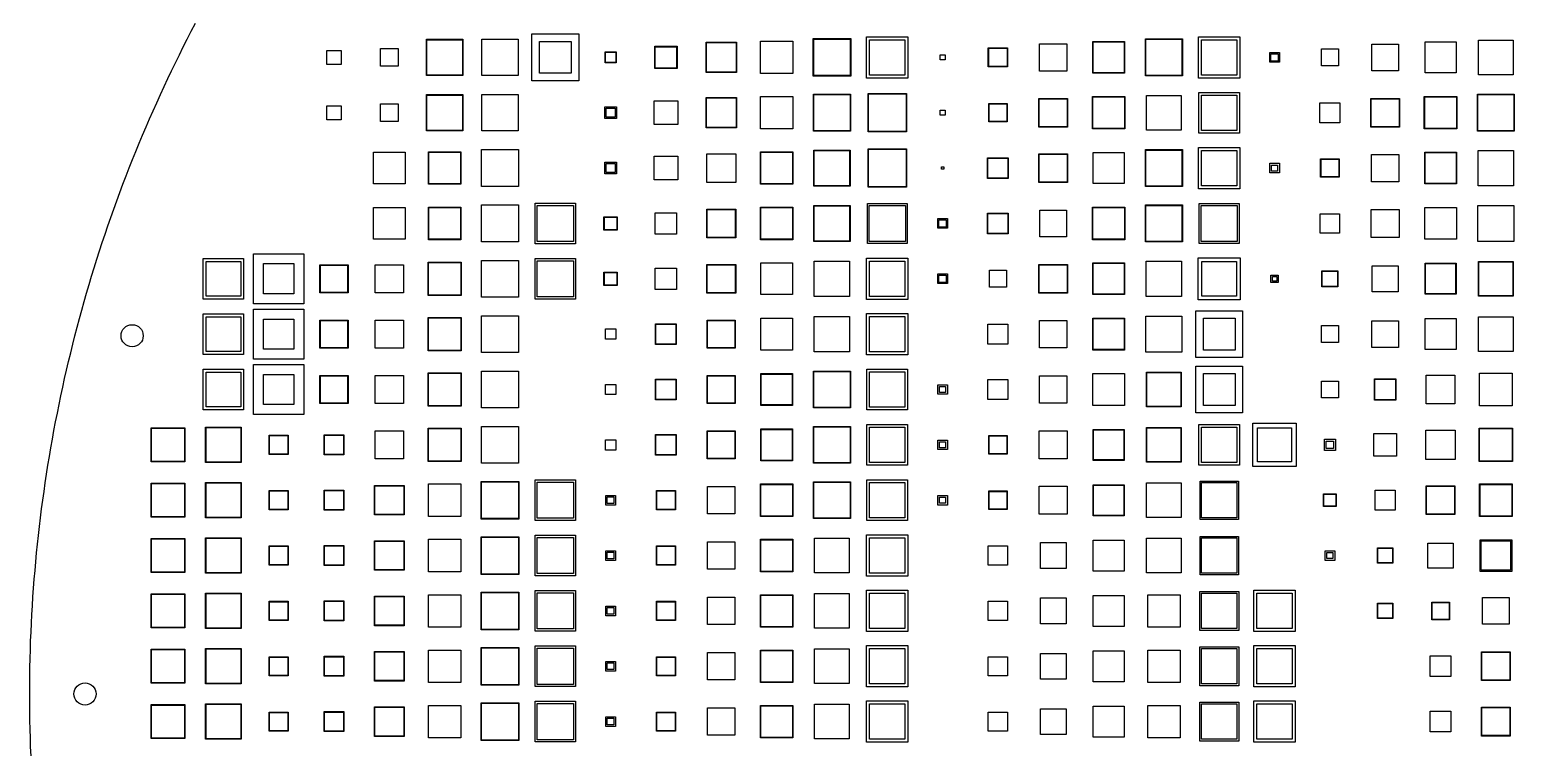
# Model space of a CAD drawing. Header units: millimetres. Extents: x -195 to 195, y -204 to 195.
# Drawn here: x -195 to 6.2, y -7.5 to 90 of the extents above; entities that cross this region are included whole.
import ezdxf

# ---------------------------------------------------------------- set-up
doc = ezdxf.new("R2010")
doc.units = ezdxf.units.MM
for name, color, linetype in [('M1', 1, 'Continuous'), ('M2', 30, 'Continuous'), ('NPTH', 9, 'Continuous'), ('OUTLINE', 7, 'Continuous')]:
    doc.layers.add(name, color=color, linetype=linetype)

msp = doc.modelspace()

# ---------------------------------------------------------------- linework, layer by layer
at = {"layer": 'M1'}
for points in [[(-136.3, 88.7), (-136.3, 83.8), (-141.2, 83.8), (-141.2, 88.7)], [(-128.8, 88.7), (-128.8, 83.8), (-133.7, 83.8), (-133.7, 88.7)], [(-83.8, 88.7), (-83.8, 83.8), (-88.7, 83.8), (-88.7, 88.7)], [(-75.95, 89.05), (-75.95, 83.45), (-81.55, 83.45), (-81.55, 89.05)], [(-38.75, 88.75), (-38.75, 83.75), (-43.75, 83.75), (-43.75, 88.75)], [(-31.35, 88.65), (-31.35, 83.85), (-36.15, 83.85), (-36.15, 88.65)], [(6.1, 88.6), (6.1, 83.9), (1.4, 83.9), (1.4, 88.6)], [(-152.8, 87.2), (-152.8, 85.3), (-154.7, 85.3), (-154.7, 87.2)], [(-147.45, 87.45), (-145.05, 87.45), (-145.05, 85.05), (-147.45, 85.05)], [(-121.6, 88.4), (-121.6, 84.1), (-125.9, 84.1), (-125.9, 88.4)], [(-115.55, 86.95), (-115.55, 85.55), (-116.95, 85.55), (-116.95, 86.95)], [(-110.2, 87.7), (-107.3, 87.7), (-107.3, 84.8), (-110.2, 84.8)], [(-99.25, 88.25), (-99.25, 84.25), (-103.25, 84.25), (-103.25, 88.25)], [(-91.55, 88.45), (-91.55, 84.05), (-95.95, 84.05), (-95.95, 88.45)], [(-70.9, 86.6), (-70.9, 85.9), (-71.6, 85.9), (-71.6, 86.6)], [(-65, 87.5), (-62.5, 87.5), (-62.5, 85), (-65, 85)], [(-54.4, 88.1), (-54.4, 84.4), (-58.1, 84.4), (-58.1, 88.1)], [(-46.65, 88.35), (-46.65, 84.15), (-50.85, 84.15), (-50.85, 88.35)], [(-25.75, 86.75), (-25.75, 85.75), (-26.75, 85.75), (-26.75, 86.75)], [(-17.6, 87.4), (-17.6, 85.1), (-19.9, 85.1), (-19.9, 87.4)], [(-9.45, 88.05), (-9.45, 84.45), (-13.05, 84.45), (-13.05, 88.05)], [(-5.85, 88.35), (-1.65, 88.35), (-1.65, 84.15), (-5.85, 84.15)], [(-136.3, 81.2), (-136.3, 76.3), (-141.2, 76.3), (-141.2, 81.2)], [(-128.8, 81.2), (-128.8, 76.3), (-133.7, 76.3), (-133.7, 81.2)], [(-99.25, 80.75), (-99.25, 76.75), (-103.25, 76.75), (-103.25, 80.75)], [(-91.55, 80.95), (-91.55, 76.55), (-95.95, 76.55), (-95.95, 80.95)], [(-88.75, 81.25), (-83.75, 81.25), (-83.75, 76.25), (-88.75, 76.25)], [(-76.2, 81.3), (-76.2, 76.2), (-81.3, 76.2), (-81.3, 81.3)], [(-58.2, 80.7), (-54.3, 80.7), (-54.3, 76.8), (-58.2, 76.8)], [(-46.6, 80.9), (-46.6, 76.6), (-50.9, 76.6), (-50.9, 80.9)], [(-38.9, 81.1), (-38.9, 76.4), (-43.6, 76.4), (-43.6, 81.1)], [(-31.35, 81.15), (-31.35, 76.35), (-36.15, 76.35), (-36.15, 81.15)], [(-9.3, 80.7), (-9.3, 76.8), (-13.2, 76.8), (-13.2, 80.7)], [(-5.9, 80.9), (-1.6, 80.9), (-1.6, 76.6), (-5.9, 76.6)], [(6.25, 81.25), (6.25, 76.25), (1.25, 76.25), (1.25, 81.25)], [(-154.7, 79.7), (-152.8, 79.7), (-152.8, 77.8), (-154.7, 77.8)], [(-145.05, 79.95), (-145.05, 77.55), (-147.45, 77.55), (-147.45, 79.95)], [(-115.45, 79.55), (-115.45, 77.95), (-117.05, 77.95), (-117.05, 79.55)], [(-110.35, 80.35), (-107.15, 80.35), (-107.15, 77.15), (-110.35, 77.15)], [(-70.9, 79.1), (-70.9, 78.4), (-71.6, 78.4), (-71.6, 79.1)], [(-62.55, 79.95), (-62.55, 77.55), (-64.95, 77.55), (-64.95, 79.95)], [(-20.1, 80.1), (-17.4, 80.1), (-17.4, 77.4), (-20.1, 77.4)], [(-144.1, 73.4), (-144.1, 69.1), (-148.4, 69.1), (-148.4, 73.4)], [(-136.6, 73.4), (-136.6, 69.1), (-140.9, 69.1), (-140.9, 73.4)], [(-128.75, 73.75), (-128.75, 68.75), (-133.75, 68.75), (-133.75, 73.75)], [(-107.15, 72.85), (-107.15, 69.65), (-110.35, 69.65), (-110.35, 72.85)], [(-99.3, 73.2), (-99.3, 69.3), (-103.2, 69.3), (-103.2, 73.2)], [(-95.9, 73.4), (-91.6, 73.4), (-91.6, 69.1), (-95.9, 69.1)], [(-83.8, 73.7), (-83.8, 68.8), (-88.7, 68.8), (-88.7, 73.7)], [(-81.3, 73.8), (-76.2, 73.8), (-76.2, 68.7), (-81.3, 68.7)], [(-62.35, 72.65), (-62.35, 69.85), (-65.15, 69.85), (-65.15, 72.65)], [(-54.3, 73.2), (-54.3, 69.3), (-58.2, 69.3), (-58.2, 73.2)], [(-46.65, 73.35), (-46.65, 69.15), (-50.85, 69.15), (-50.85, 73.35)], [(-38.75, 73.75), (-38.75, 68.75), (-43.75, 68.75), (-43.75, 73.75)], [(-36.55, 74.05), (-30.95, 74.05), (-30.95, 68.45), (-36.55, 68.45)], [(-17.55, 72.45), (-17.55, 70.05), (-19.95, 70.05), (-19.95, 72.45)], [(-9.4, 73.1), (-9.4, 69.4), (-13.1, 69.4), (-13.1, 73.1)], [(-1.65, 73.35), (-1.65, 69.15), (-5.85, 69.15), (-5.85, 73.35)], [(6.15, 73.65), (6.15, 68.85), (1.35, 68.85), (1.35, 73.65)], [(-115.45, 72.05), (-115.45, 70.45), (-117.05, 70.45), (-117.05, 72.05)], [(-71.1, 71.4), (-71.1, 71.1), (-71.4, 71.1), (-71.4, 71.4)], [(-26.9, 71.9), (-25.6, 71.9), (-25.6, 70.6), (-26.9, 70.6)], [(-144.1, 65.9), (-144.1, 61.6), (-148.4, 61.6), (-148.4, 65.9)], [(-136.6, 65.9), (-136.6, 61.6), (-140.9, 61.6), (-140.9, 65.9)], [(-128.75, 66.25), (-128.75, 61.25), (-133.75, 61.25), (-133.75, 66.25)], [(-126.2, 66.2), (-121.3, 66.2), (-121.3, 61.3), (-126.2, 61.3)], [(-115.35, 64.65), (-115.35, 62.85), (-117.15, 62.85), (-117.15, 64.65)], [(-110.2, 65.2), (-107.3, 65.2), (-107.3, 62.3), (-110.2, 62.3)], [(-99.3, 65.7), (-99.3, 61.8), (-103.2, 61.8), (-103.2, 65.7)], [(-91.6, 65.9), (-91.6, 61.6), (-95.9, 61.6), (-95.9, 65.9)], [(-88.7, 66.2), (-83.8, 66.2), (-83.8, 61.3), (-88.7, 61.3)], [(-76.3, 66.2), (-76.3, 61.3), (-81.2, 61.3), (-81.2, 66.2)], [(-62.35, 65.15), (-62.35, 62.35), (-65.15, 62.35), (-65.15, 65.15)], [(-54.45, 65.55), (-54.45, 61.95), (-58.05, 61.95), (-58.05, 65.55)], [(-46.6, 65.9), (-46.6, 61.6), (-50.9, 61.6), (-50.9, 65.9)], [(-43.75, 66.25), (-38.75, 66.25), (-38.75, 61.25), (-43.75, 61.25)], [(-31.3, 66.2), (-31.3, 61.3), (-36.2, 61.3), (-36.2, 66.2)], [(-17.45, 65.05), (-17.45, 62.45), (-20.05, 62.45), (-20.05, 65.05)], [(-9.35, 65.65), (-9.35, 61.85), (-13.15, 61.85), (-13.15, 65.65)], [(-1.6, 65.9), (-1.6, 61.6), (-5.9, 61.6), (-5.9, 65.9)], [(6.2, 66.2), (6.2, 61.3), (1.3, 61.3), (1.3, 66.2)], [(-71.75, 64.25), (-70.75, 64.25), (-70.75, 63.25), (-71.75, 63.25)], [(-171.1, 58.6), (-166.4, 58.6), (-166.4, 53.9), (-171.1, 53.9)], [(-140.95, 58.45), (-136.55, 58.45), (-136.55, 54.05), (-140.95, 54.05)], [(-128.75, 58.75), (-128.75, 53.75), (-133.75, 53.75), (-133.75, 58.75)], [(-121.3, 58.7), (-121.3, 53.8), (-126.2, 53.8), (-126.2, 58.7)], [(-91.6, 58.4), (-91.6, 54.1), (-95.9, 54.1), (-95.9, 58.4)], [(-83.85, 58.65), (-83.85, 53.85), (-88.65, 53.85), (-88.65, 58.65)], [(-81.15, 58.65), (-76.35, 58.65), (-76.35, 53.85), (-81.15, 53.85)], [(-38.85, 58.65), (-38.85, 53.85), (-43.65, 53.85), (-43.65, 58.65)], [(-30.9, 59.1), (-30.9, 53.4), (-36.6, 53.4), (-36.6, 59.1)], [(6.1, 58.6), (6.1, 53.9), (1.4, 53.9), (1.4, 58.6)], [(-159.2, 58.3), (-159.2, 54.2), (-163.3, 54.2), (-163.3, 58.3)], [(-151.9, 58.1), (-151.9, 54.4), (-155.6, 54.4), (-155.6, 58.1)], [(-144.35, 58.15), (-144.35, 54.35), (-148.15, 54.35), (-148.15, 58.15)], [(-115.35, 57.15), (-115.35, 55.35), (-117.15, 55.35), (-117.15, 57.15)], [(-110.2, 57.7), (-107.3, 57.7), (-107.3, 54.8), (-110.2, 54.8)], [(-99.3, 58.2), (-99.3, 54.3), (-103.2, 54.3), (-103.2, 58.2)], [(-70.75, 56.75), (-70.75, 55.75), (-71.75, 55.75), (-71.75, 56.75)], [(-62.6, 57.4), (-62.6, 55.1), (-64.9, 55.1), (-64.9, 57.4)], [(-54.3, 58.2), (-54.3, 54.3), (-58.2, 54.3), (-58.2, 58.2)], [(-50.85, 58.35), (-46.65, 58.35), (-46.65, 54.15), (-50.85, 54.15)], [(-25.95, 56.55), (-25.95, 55.95), (-26.55, 55.95), (-26.55, 56.55)], [(-17.65, 57.35), (-17.65, 55.15), (-19.85, 55.15), (-19.85, 57.35)], [(-13, 58), (-9.5, 58), (-9.5, 54.5), (-13, 54.5)], [(-1.7, 58.3), (-1.7, 54.2), (-5.8, 54.2), (-5.8, 58.3)], [(-166.4, 51.1), (-166.4, 46.4), (-171.1, 46.4), (-171.1, 51.1)], [(-159.2, 50.8), (-159.2, 46.7), (-163.3, 46.7), (-163.3, 50.8)], [(-151.9, 50.6), (-151.9, 46.9), (-155.6, 46.9), (-155.6, 50.6)], [(-144.35, 50.65), (-144.35, 46.85), (-148.15, 46.85), (-148.15, 50.65)], [(-140.95, 50.95), (-136.55, 50.95), (-136.55, 46.55), (-140.95, 46.55)], [(-128.75, 51.25), (-128.75, 46.25), (-133.75, 46.25), (-133.75, 51.25)], [(-99.4, 50.6), (-99.4, 46.9), (-103.1, 46.9), (-103.1, 50.6)], [(-91.6, 50.9), (-91.6, 46.6), (-95.9, 46.6), (-95.9, 50.9)], [(-83.85, 51.15), (-83.85, 46.35), (-88.65, 46.35), (-88.65, 51.15)], [(-81.15, 51.15), (-76.35, 51.15), (-76.35, 46.35), (-81.15, 46.35)], [(-54.4, 50.6), (-54.4, 46.9), (-58.1, 46.9), (-58.1, 50.6)], [(-46.65, 50.85), (-46.65, 46.65), (-50.85, 46.65), (-50.85, 50.85)], [(-38.8, 51.2), (-38.8, 46.3), (-43.7, 46.3), (-43.7, 51.2)], [(-31.6, 50.9), (-31.6, 46.6), (-35.9, 46.6), (-35.9, 50.9)], [(-9.45, 50.55), (-9.45, 46.95), (-13.05, 46.95), (-13.05, 50.55)], [(-1.65, 50.85), (-1.65, 46.65), (-5.85, 46.65), (-5.85, 50.85)], [(1.4, 51.1), (6.1, 51.1), (6.1, 46.4), (1.4, 46.4)], [(-115.55, 49.45), (-115.55, 48.05), (-116.95, 48.05), (-116.95, 49.45)], [(-107.35, 50.15), (-107.35, 47.35), (-110.15, 47.35), (-110.15, 50.15)], [(-62.4, 50.1), (-62.4, 47.4), (-65.1, 47.4), (-65.1, 50.1)], [(-17.6, 49.9), (-17.6, 47.6), (-19.9, 47.6), (-19.9, 49.9)], [(-166.4, 43.6), (-166.4, 38.9), (-171.1, 38.9), (-171.1, 43.6)], [(-159.2, 43.3), (-159.2, 39.2), (-163.3, 39.2), (-163.3, 43.3)], [(-155.6, 43.1), (-151.9, 43.1), (-151.9, 39.4), (-155.6, 39.4)], [(-144.35, 43.15), (-144.35, 39.35), (-148.15, 39.35), (-148.15, 43.15)], [(-136.55, 43.45), (-136.55, 39.05), (-140.95, 39.05), (-140.95, 43.45)], [(-133.75, 43.75), (-128.75, 43.75), (-128.75, 38.75), (-133.75, 38.75)], [(-107.35, 42.65), (-107.35, 39.85), (-110.15, 39.85), (-110.15, 42.65)], [(-99.4, 43.1), (-99.4, 39.4), (-103.1, 39.4), (-103.1, 43.1)], [(-95.85, 43.35), (-91.65, 43.35), (-91.65, 39.15), (-95.85, 39.15)], [(-83.75, 43.75), (-83.75, 38.75), (-88.75, 38.75), (-88.75, 43.75)], [(-76.35, 43.65), (-76.35, 38.85), (-81.15, 38.85), (-81.15, 43.65)], [(-62.4, 42.6), (-62.4, 39.9), (-65.1, 39.9), (-65.1, 42.6)], [(-54.4, 43.1), (-54.4, 39.4), (-58.1, 39.4), (-58.1, 43.1)], [(-46.6, 43.4), (-46.6, 39.1), (-50.9, 39.1), (-50.9, 43.4)], [(-38.9, 43.6), (-38.9, 38.9), (-43.6, 38.9), (-43.6, 43.6)], [(-31.6, 43.4), (-31.6, 39.1), (-35.9, 39.1), (-35.9, 43.4)], [(-17.6, 42.4), (-17.6, 40.1), (-19.9, 40.1), (-19.9, 42.4)], [(-12.65, 42.65), (-9.85, 42.65), (-9.85, 39.85), (-12.65, 39.85)], [(-1.8, 43.2), (-1.8, 39.3), (-5.7, 39.3), (-5.7, 43.2)], [(1.55, 43.45), (5.95, 43.45), (5.95, 39.05), (1.55, 39.05)], [(-115.55, 41.95), (-115.55, 40.55), (-116.95, 40.55), (-116.95, 41.95)], [(-70.6, 41.9), (-70.6, 40.6), (-71.9, 40.6), (-71.9, 41.9)], [(-133.75, 36.25), (-128.75, 36.25), (-128.75, 31.25), (-133.75, 31.25)], [(-83.75, 36.25), (-83.75, 31.25), (-88.75, 31.25), (-88.75, 36.25)], [(-178.5, 36), (-174, 36), (-174, 31.5), (-178.5, 31.5)], [(-166.4, 36.1), (-166.4, 31.4), (-171.1, 31.4), (-171.1, 36.1)], [(-162.5, 35), (-160, 35), (-160, 32.5), (-162.5, 32.5)], [(-152.4, 35.1), (-152.4, 32.4), (-155.1, 32.4), (-155.1, 35.1)], [(-144.35, 35.65), (-144.35, 31.85), (-148.15, 31.85), (-148.15, 35.65)], [(-136.55, 35.95), (-136.55, 31.55), (-140.95, 31.55), (-140.95, 35.95)], [(-115.55, 34.45), (-115.55, 33.05), (-116.95, 33.05), (-116.95, 34.45)], [(-107.35, 35.15), (-107.35, 32.35), (-110.15, 32.35), (-110.15, 35.15)], [(-99.4, 35.6), (-99.4, 31.9), (-103.1, 31.9), (-103.1, 35.6)], [(-91.65, 35.85), (-91.65, 31.65), (-95.85, 31.65), (-95.85, 35.85)], [(-81.15, 36.15), (-76.35, 36.15), (-76.35, 31.35), (-81.15, 31.35)], [(-71.9, 34.4), (-70.6, 34.4), (-70.6, 33.1), (-71.9, 33.1)], [(-62.55, 34.95), (-62.55, 32.55), (-64.95, 32.55), (-64.95, 34.95)], [(-54.35, 35.65), (-54.35, 31.85), (-58.15, 31.85), (-58.15, 35.65)], [(-50.8, 35.8), (-46.7, 35.8), (-46.7, 31.7), (-50.8, 31.7)], [(-38.9, 36.1), (-38.9, 31.4), (-43.6, 31.4), (-43.6, 36.1)], [(-36.15, 36.15), (-31.35, 36.15), (-31.35, 31.35), (-36.15, 31.35)], [(-23.95, 36.05), (-23.95, 31.45), (-28.55, 31.45), (-28.55, 36.05)], [(-18, 34.5), (-18, 33), (-19.5, 33), (-19.5, 34.5)], [(-9.7, 35.3), (-9.7, 32.2), (-12.8, 32.2), (-12.8, 35.3)], [(-1.75, 35.75), (-1.75, 31.75), (-5.75, 31.75), (-5.75, 35.75)], [(6, 36), (6, 31.5), (1.5, 31.5), (1.5, 36)], [(-174, 28.5), (-174, 24), (-178.5, 24), (-178.5, 28.5)], [(-166.4, 28.6), (-166.4, 23.9), (-171.1, 23.9), (-171.1, 28.6)], [(-144.3, 28.2), (-144.3, 24.3), (-148.2, 24.3), (-148.2, 28.2)], [(-136.55, 28.45), (-136.55, 24.05), (-140.95, 24.05), (-140.95, 28.45)], [(-128.75, 28.75), (-128.75, 23.75), (-133.75, 23.75), (-133.75, 28.75)], [(-121.3, 28.7), (-121.3, 23.8), (-126.2, 23.8), (-126.2, 28.7)], [(-91.6, 28.4), (-91.6, 24.1), (-95.9, 24.1), (-95.9, 28.4)], [(-83.75, 28.75), (-83.75, 23.75), (-88.75, 23.75), (-88.75, 28.75)], [(-76.35, 28.65), (-76.35, 23.85), (-81.15, 23.85), (-81.15, 28.65)], [(-50.8, 28.3), (-46.7, 28.3), (-46.7, 24.2), (-50.8, 24.2)], [(-38.9, 28.6), (-38.9, 23.9), (-43.6, 23.9), (-43.6, 28.6)], [(-31.35, 28.65), (-31.35, 23.85), (-36.15, 23.85), (-36.15, 28.65)], [(-1.8, 28.2), (-1.8, 24.3), (-5.7, 24.3), (-5.7, 28.2)], [(5.9, 28.4), (5.9, 24.1), (1.6, 24.1), (1.6, 28.4)], [(-160, 27.5), (-160, 25), (-162.5, 25), (-162.5, 27.5)], [(-155.1, 27.6), (-152.4, 27.6), (-152.4, 24.9), (-155.1, 24.9)], [(-116.9, 26.9), (-115.6, 26.9), (-115.6, 25.6), (-116.9, 25.6)], [(-107.5, 27.5), (-107.5, 25), (-110, 25), (-110, 27.5)], [(-99.4, 28.1), (-99.4, 24.4), (-103.1, 24.4), (-103.1, 28.1)], [(-70.6, 26.9), (-70.6, 25.6), (-71.9, 25.6), (-71.9, 26.9)], [(-64.95, 27.45), (-62.55, 27.45), (-62.55, 25.05), (-64.95, 25.05)], [(-54.35, 28.15), (-54.35, 24.35), (-58.15, 24.35), (-58.15, 28.15)], [(-17.9, 27.1), (-17.9, 25.4), (-19.6, 25.4), (-19.6, 27.1)], [(-12.6, 27.6), (-9.9, 27.6), (-9.9, 24.9), (-12.6, 24.9)], [(-174, 21), (-174, 16.5), (-178.5, 16.5), (-178.5, 21)], [(-171.1, 21.1), (-166.4, 21.1), (-166.4, 16.4), (-171.1, 16.4)], [(-144.3, 20.7), (-144.3, 16.8), (-148.2, 16.8), (-148.2, 20.7)], [(-136.55, 20.95), (-136.55, 16.55), (-140.95, 16.55), (-140.95, 20.95)], [(-133.75, 21.25), (-128.75, 21.25), (-128.75, 16.25), (-133.75, 16.25)], [(-121.3, 21.2), (-121.3, 16.3), (-126.2, 16.3), (-126.2, 21.2)], [(-99.4, 20.6), (-99.4, 16.9), (-103.1, 16.9), (-103.1, 20.6)], [(-95.9, 20.9), (-91.6, 20.9), (-91.6, 16.6), (-95.9, 16.6)], [(-83.9, 21.1), (-83.9, 16.4), (-88.6, 16.4), (-88.6, 21.1)], [(-75.95, 21.55), (-75.95, 15.95), (-81.55, 15.95), (-81.55, 21.55)], [(-54.5, 20.5), (-54.5, 17), (-58, 17), (-58, 20.5)], [(-46.65, 20.85), (-46.65, 16.65), (-50.85, 16.65), (-50.85, 20.85)], [(-38.9, 21.1), (-38.9, 16.4), (-43.6, 16.4), (-43.6, 21.1)], [(-31.35, 21.15), (-31.35, 16.35), (-36.15, 16.35), (-36.15, 21.15)], [(-2.05, 20.45), (-2.05, 17.05), (-5.45, 17.05), (-5.45, 20.45)], [(5.9, 20.9), (5.9, 16.6), (1.6, 16.6), (1.6, 20.9)], [(-162.5, 20), (-160, 20), (-160, 17.5), (-162.5, 17.5)], [(-152.4, 20.1), (-152.4, 17.4), (-155.1, 17.4), (-155.1, 20.1)], [(-115.6, 19.4), (-115.6, 18.1), (-116.9, 18.1), (-116.9, 19.4)], [(-107.5, 20), (-107.5, 17.5), (-110, 17.5), (-110, 20)], [(-65.05, 20.05), (-62.45, 20.05), (-62.45, 17.45), (-65.05, 17.45)], [(-18.1, 19.4), (-18.1, 18.1), (-19.4, 18.1), (-19.4, 19.4)], [(-10.25, 19.75), (-10.25, 17.75), (-12.25, 17.75), (-12.25, 19.75)], [(-174, 13.5), (-174, 9), (-178.5, 9), (-178.5, 13.5)], [(-166.4, 13.6), (-166.4, 8.9), (-171.1, 8.9), (-171.1, 13.6)], [(-160, 12.5), (-160, 10), (-162.5, 10), (-162.5, 12.5)], [(-152.4, 12.6), (-152.4, 9.9), (-155.1, 9.9), (-155.1, 12.6)], [(-148.2, 13.2), (-144.3, 13.2), (-144.3, 9.3), (-148.2, 9.3)], [(-136.55, 13.45), (-136.55, 9.05), (-140.95, 9.05), (-140.95, 13.45)], [(-128.75, 13.75), (-128.75, 8.75), (-133.75, 8.75), (-133.75, 13.75)], [(-121.3, 13.7), (-121.3, 8.8), (-126.2, 8.8), (-126.2, 13.7)], [(-107.5, 12.5), (-107.5, 10), (-110, 10), (-110, 12.5)], [(-103.1, 13.1), (-99.4, 13.1), (-99.4, 9.4), (-103.1, 9.4)], [(-91.6, 13.4), (-91.6, 9.1), (-95.9, 9.1), (-95.9, 13.4)], [(-83.9, 13.6), (-83.9, 8.9), (-88.6, 8.9), (-88.6, 13.6)], [(-75.95, 14.05), (-75.95, 8.45), (-81.55, 8.45), (-81.55, 14.05)], [(-62.45, 12.55), (-62.45, 9.95), (-65.05, 9.95), (-65.05, 12.55)], [(-54.5, 13), (-54.5, 9.5), (-58, 9.5), (-58, 13)], [(-50.85, 13.35), (-46.65, 13.35), (-46.65, 9.15), (-50.85, 9.15)], [(-39.05, 13.45), (-39.05, 9.05), (-43.45, 9.05), (-43.45, 13.45)], [(-31.35, 13.65), (-31.35, 8.85), (-36.15, 8.85), (-36.15, 13.65)], [(-23.45, 14.05), (-23.45, 8.45), (-29.05, 8.45), (-29.05, 14.05)], [(-12.25, 12.25), (-10.25, 12.25), (-10.25, 10.25), (-12.25, 10.25)], [(-2.6, 12.4), (-2.6, 10.1), (-4.9, 10.1), (-4.9, 12.4)], [(1.95, 13.05), (5.55, 13.05), (5.55, 9.45), (1.95, 9.45)], [(-116.9, 11.9), (-115.6, 11.9), (-115.6, 10.6), (-116.9, 10.6)], [(-166.4, 6.1), (-166.4, 1.4), (-171.1, 1.4), (-171.1, 6.1)], [(-128.75, 6.25), (-128.75, 1.25), (-133.75, 1.25), (-133.75, 6.25)], [(-121.3, 6.2), (-121.3, 1.3), (-126.2, 1.3), (-126.2, 6.2)], [(-83.9, 6.1), (-83.9, 1.4), (-88.6, 1.4), (-88.6, 6.1)], [(-81.55, 6.55), (-75.95, 6.55), (-75.95, 0.95), (-81.55, 0.95)], [(-31.35, 6.15), (-31.35, 1.35), (-36.15, 1.35), (-36.15, 6.15)], [(-23.45, 6.55), (-23.45, 0.95), (-29.05, 0.95), (-29.05, 6.55)], [(-174, 6), (-174, 1.5), (-178.5, 1.5), (-178.5, 6)], [(-162.5, 5), (-160, 5), (-160, 2.5), (-162.5, 2.5)], [(-152.4, 5.1), (-152.4, 2.4), (-155.1, 2.4), (-155.1, 5.1)], [(-144.3, 5.7), (-144.3, 1.8), (-148.2, 1.8), (-148.2, 5.7)], [(-140.95, 5.95), (-136.55, 5.95), (-136.55, 1.55), (-140.95, 1.55)], [(-115.6, 4.4), (-115.6, 3.1), (-116.9, 3.1), (-116.9, 4.4)], [(-110, 5), (-107.5, 5), (-107.5, 2.5), (-110, 2.5)], [(-99.4, 5.6), (-99.4, 1.9), (-103.1, 1.9), (-103.1, 5.6)], [(-95.9, 5.9), (-91.6, 5.9), (-91.6, 1.6), (-95.9, 1.6)], [(-62.45, 5.05), (-62.45, 2.45), (-65.05, 2.45), (-65.05, 5.05)], [(-54.5, 5.5), (-54.5, 2), (-58, 2), (-58, 5.5)], [(-46.65, 5.85), (-46.65, 1.65), (-50.85, 1.65), (-50.85, 5.85)], [(-39.05, 5.95), (-39.05, 1.55), (-43.45, 1.55), (-43.45, 5.95)], [(-2.35, 5.15), (-2.35, 2.35), (-5.15, 2.35), (-5.15, 5.15)], [(1.85, 5.65), (5.65, 5.65), (5.65, 1.85), (1.85, 1.85)], [(-178.5, -1.5), (-174, -1.5), (-174, -6), (-178.5, -6)], [(-166.4, -1.4), (-166.4, -6.1), (-171.1, -6.1), (-171.1, -1.4)], [(-144.3, -1.8), (-144.3, -5.7), (-148.2, -5.7), (-148.2, -1.8)], [(-136.55, -1.55), (-136.55, -5.95), (-140.95, -5.95), (-140.95, -1.55)], [(-128.75, -1.25), (-128.75, -6.25), (-133.75, -6.25), (-133.75, -1.25)], [(-121.3, -1.3), (-121.3, -6.2), (-126.2, -6.2), (-126.2, -1.3)], [(-99.4, -1.9), (-99.4, -5.6), (-103.1, -5.6), (-103.1, -1.9)], [(-91.6, -1.6), (-91.6, -5.9), (-95.9, -5.9), (-95.9, -1.6)], [(-83.9, -1.4), (-83.9, -6.1), (-88.6, -6.1), (-88.6, -1.4)], [(-81.55, -0.95), (-75.95, -0.95), (-75.95, -6.55), (-81.55, -6.55)], [(-54.5, -2), (-54.5, -5.5), (-58, -5.5), (-58, -2)], [(-50.85, -1.65), (-46.65, -1.65), (-46.65, -5.85), (-50.85, -5.85)], [(-39.05, -1.55), (-39.05, -5.95), (-43.45, -5.95), (-43.45, -1.55)], [(-31.35, -1.35), (-31.35, -6.15), (-36.15, -6.15), (-36.15, -1.35)], [(-23.45, -0.95), (-23.45, -6.55), (-29.05, -6.55), (-29.05, -0.95)], [(5.65, -1.85), (5.65, -5.65), (1.85, -5.65), (1.85, -1.85)], [(-160, -2.5), (-160, -5), (-162.5, -5), (-162.5, -2.5)], [(-152.4, -2.4), (-152.4, -5.1), (-155.1, -5.1), (-155.1, -2.4)], [(-115.6, -3.1), (-115.6, -4.4), (-116.9, -4.4), (-116.9, -3.1)], [(-107.5, -2.5), (-107.5, -5), (-110, -5), (-110, -2.5)], [(-62.45, -2.45), (-62.45, -5.05), (-65.05, -5.05), (-65.05, -2.45)], [(-2.35, -2.35), (-2.35, -5.15), (-5.15, -5.15), (-5.15, -2.35)]]:
    msp.add_lwpolyline(points, close=True, dxfattribs=at)
at = {"layer": 'M2'}
for points in [[(-136.35, 88.65), (-136.35, 83.85), (-141.15, 83.85), (-141.15, 88.65)], [(-128.8, 88.7), (-128.8, 83.8), (-133.7, 83.8), (-133.7, 88.7)], [(-120.55, 89.45), (-120.55, 83.05), (-126.95, 83.05), (-126.95, 89.45)], [(-83.7, 88.8), (-83.7, 83.7), (-88.8, 83.7), (-88.8, 88.8)], [(-76.35, 88.65), (-76.35, 83.85), (-81.15, 83.85), (-81.15, 88.65)], [(-38.8, 88.7), (-38.8, 83.8), (-43.7, 83.8), (-43.7, 88.7)], [(-30.95, 89.05), (-30.95, 83.45), (-36.55, 83.45), (-36.55, 89.05)], [(6.1, 88.6), (6.1, 83.9), (1.4, 83.9), (1.4, 88.6)], [(-152.8, 87.2), (-152.8, 85.3), (-154.7, 85.3), (-154.7, 87.2)], [(-147.45, 87.45), (-145.05, 87.45), (-145.05, 85.05), (-147.45, 85.05)], [(-115.5, 87), (-115.5, 85.5), (-117, 85.5), (-117, 87)], [(-110.25, 87.75), (-107.25, 87.75), (-107.25, 84.75), (-110.25, 84.75)], [(-99.2, 88.3), (-99.2, 84.2), (-103.3, 84.2), (-103.3, 88.3)], [(-91.55, 88.45), (-91.55, 84.05), (-95.95, 84.05), (-95.95, 88.45)], [(-70.9, 86.6), (-70.9, 85.9), (-71.6, 85.9), (-71.6, 86.6)], [(-65.05, 87.55), (-62.45, 87.55), (-62.45, 84.95), (-65.05, 84.95)], [(-54.4, 88.1), (-54.4, 84.4), (-58.1, 84.4), (-58.1, 88.1)], [(-46.6, 88.4), (-46.6, 84.1), (-50.9, 84.1), (-50.9, 88.4)], [(-25.6, 86.9), (-25.6, 85.6), (-26.9, 85.6), (-26.9, 86.9)], [(-17.6, 87.4), (-17.6, 85.1), (-19.9, 85.1), (-19.9, 87.4)], [(-9.45, 88.05), (-9.45, 84.45), (-13.05, 84.45), (-13.05, 88.05)], [(-5.85, 88.35), (-1.65, 88.35), (-1.65, 84.15), (-5.85, 84.15)], [(-136.35, 81.15), (-136.35, 76.35), (-141.15, 76.35), (-141.15, 81.15)], [(-128.8, 81.2), (-128.8, 76.3), (-133.7, 76.3), (-133.7, 81.2)], [(-99.2, 80.8), (-99.2, 76.7), (-103.3, 76.7), (-103.3, 80.8)], [(-91.55, 80.95), (-91.55, 76.55), (-95.95, 76.55), (-95.95, 80.95)], [(-88.7, 81.2), (-83.8, 81.2), (-83.8, 76.3), (-88.7, 76.3)], [(-76.15, 81.35), (-76.15, 76.15), (-81.35, 76.15), (-81.35, 81.35)], [(-58.15, 80.65), (-54.35, 80.65), (-54.35, 76.85), (-58.15, 76.85)], [(-46.55, 80.95), (-46.55, 76.55), (-50.95, 76.55), (-50.95, 80.95)], [(-38.9, 81.1), (-38.9, 76.4), (-43.6, 76.4), (-43.6, 81.1)], [(-31, 81.5), (-31, 76), (-36.5, 76), (-36.5, 81.5)], [(-9.35, 80.65), (-9.35, 76.85), (-13.15, 76.85), (-13.15, 80.65)], [(-5.95, 80.95), (-1.55, 80.95), (-1.55, 76.55), (-5.95, 76.55)], [(6.2, 81.2), (6.2, 76.3), (1.3, 76.3), (1.3, 81.2)], [(-154.7, 79.7), (-152.8, 79.7), (-152.8, 77.8), (-154.7, 77.8)], [(-145.05, 79.95), (-145.05, 77.55), (-147.45, 77.55), (-147.45, 79.95)], [(-115.65, 79.35), (-115.65, 78.15), (-116.85, 78.15), (-116.85, 79.35)], [(-110.35, 80.35), (-107.15, 80.35), (-107.15, 77.15), (-110.35, 77.15)], [(-70.9, 79.1), (-70.9, 78.4), (-71.6, 78.4), (-71.6, 79.1)], [(-62.5, 80), (-62.5, 77.5), (-65, 77.5), (-65, 80)], [(-20.1, 80.1), (-17.4, 80.1), (-17.4, 77.4), (-20.1, 77.4)], [(-144.1, 73.4), (-144.1, 69.1), (-148.4, 69.1), (-148.4, 73.4)], [(-136.55, 73.45), (-136.55, 69.05), (-140.95, 69.05), (-140.95, 73.45)], [(-128.75, 73.75), (-128.75, 68.75), (-133.75, 68.75), (-133.75, 73.75)], [(-107.15, 72.85), (-107.15, 69.65), (-110.35, 69.65), (-110.35, 72.85)], [(-99.3, 73.2), (-99.3, 69.3), (-103.2, 69.3), (-103.2, 73.2)], [(-95.95, 73.45), (-91.55, 73.45), (-91.55, 69.05), (-95.95, 69.05)], [(-83.85, 73.65), (-83.85, 68.85), (-88.65, 68.85), (-88.65, 73.65)], [(-81.35, 73.85), (-76.15, 73.85), (-76.15, 68.65), (-81.35, 68.65)], [(-62.4, 72.6), (-62.4, 69.9), (-65.1, 69.9), (-65.1, 72.6)], [(-54.35, 73.15), (-54.35, 69.35), (-58.15, 69.35), (-58.15, 73.15)], [(-46.65, 73.35), (-46.65, 69.15), (-50.85, 69.15), (-50.85, 73.35)], [(-38.8, 73.7), (-38.8, 68.8), (-43.7, 68.8), (-43.7, 73.7)], [(-36.15, 73.65), (-31.35, 73.65), (-31.35, 68.85), (-36.15, 68.85)], [(-17.5, 72.5), (-17.5, 70), (-20, 70), (-20, 72.5)], [(-9.4, 73.1), (-9.4, 69.4), (-13.1, 69.4), (-13.1, 73.1)], [(-1.6, 73.4), (-1.6, 69.1), (-5.9, 69.1), (-5.9, 73.4)], [(6.15, 73.65), (6.15, 68.85), (1.35, 68.85), (1.35, 73.65)], [(-115.65, 71.85), (-115.65, 70.65), (-116.85, 70.65), (-116.85, 71.85)], [(-71.1, 71.4), (-71.1, 71.1), (-71.4, 71.1), (-71.4, 71.4)], [(-26.65, 71.65), (-25.85, 71.65), (-25.85, 70.85), (-26.65, 70.85)], [(-126.5, 66.5), (-121, 66.5), (-121, 61), (-126.5, 61)], [(-76.05, 66.45), (-76.05, 61.05), (-81.45, 61.05), (-81.45, 66.45)], [(-31.05, 66.45), (-31.05, 61.05), (-36.45, 61.05), (-36.45, 66.45)], [(-144.1, 65.9), (-144.1, 61.6), (-148.4, 61.6), (-148.4, 65.9)], [(-136.55, 65.95), (-136.55, 61.55), (-140.95, 61.55), (-140.95, 65.95)], [(-128.75, 66.25), (-128.75, 61.25), (-133.75, 61.25), (-133.75, 66.25)], [(-115.4, 64.6), (-115.4, 62.9), (-117.1, 62.9), (-117.1, 64.6)], [(-110.2, 65.2), (-107.3, 65.2), (-107.3, 62.3), (-110.2, 62.3)], [(-99.35, 65.65), (-99.35, 61.85), (-103.15, 61.85), (-103.15, 65.65)], [(-91.55, 65.95), (-91.55, 61.55), (-95.95, 61.55), (-95.95, 65.95)], [(-88.65, 66.15), (-83.85, 66.15), (-83.85, 61.35), (-88.65, 61.35)], [(-71.9, 64.4), (-70.6, 64.4), (-70.6, 63.1), (-71.9, 63.1)], [(-62.4, 65.1), (-62.4, 62.4), (-65.1, 62.4), (-65.1, 65.1)], [(-54.45, 65.55), (-54.45, 61.95), (-58.05, 61.95), (-58.05, 65.55)], [(-46.55, 65.95), (-46.55, 61.55), (-50.95, 61.55), (-50.95, 65.95)], [(-43.7, 66.2), (-38.8, 66.2), (-38.8, 61.3), (-43.7, 61.3)], [(-17.45, 65.05), (-17.45, 62.45), (-20.05, 62.45), (-20.05, 65.05)], [(-9.35, 65.65), (-9.35, 61.85), (-13.15, 61.85), (-13.15, 65.65)], [(-1.6, 65.9), (-1.6, 61.6), (-5.9, 61.6), (-5.9, 65.9)], [(6.2, 66.2), (6.2, 61.3), (1.3, 61.3), (1.3, 66.2)], [(-171.5, 59), (-166, 59), (-166, 53.5), (-171.5, 53.5)], [(-157.85, 59.65), (-157.85, 52.85), (-164.65, 52.85), (-164.65, 59.65)], [(-141, 58.5), (-136.5, 58.5), (-136.5, 54), (-141, 54)], [(-128.75, 58.75), (-128.75, 53.75), (-133.75, 53.75), (-133.75, 58.75)], [(-121, 59), (-121, 53.5), (-126.5, 53.5), (-126.5, 59)], [(-91.6, 58.4), (-91.6, 54.1), (-95.9, 54.1), (-95.9, 58.4)], [(-83.85, 58.65), (-83.85, 53.85), (-88.65, 53.85), (-88.65, 58.65)], [(-81.55, 59.05), (-75.95, 59.05), (-75.95, 53.45), (-81.55, 53.45)], [(-50.9, 58.4), (-46.6, 58.4), (-46.6, 54.1), (-50.9, 54.1)], [(-38.85, 58.65), (-38.85, 53.85), (-43.65, 53.85), (-43.65, 58.65)], [(-31.4, 58.6), (-31.4, 53.9), (-36.1, 53.9), (-36.1, 58.6)], [(6.05, 58.55), (6.05, 53.95), (1.45, 53.95), (1.45, 58.55)], [(-151.85, 58.15), (-151.85, 54.35), (-155.65, 54.35), (-155.65, 58.15)], [(-144.35, 58.15), (-144.35, 54.35), (-148.15, 54.35), (-148.15, 58.15)], [(-115.4, 57.1), (-115.4, 55.4), (-117.1, 55.4), (-117.1, 57.1)], [(-110.2, 57.7), (-107.3, 57.7), (-107.3, 54.8), (-110.2, 54.8)], [(-99.35, 58.15), (-99.35, 54.35), (-103.15, 54.35), (-103.15, 58.15)], [(-70.6, 56.9), (-70.6, 55.6), (-71.9, 55.6), (-71.9, 56.9)], [(-62.6, 57.4), (-62.6, 55.1), (-64.9, 55.1), (-64.9, 57.4)], [(-54.35, 58.15), (-54.35, 54.35), (-58.15, 54.35), (-58.15, 58.15)], [(-25.75, 56.75), (-25.75, 55.75), (-26.75, 55.75), (-26.75, 56.75)], [(-17.7, 57.3), (-17.7, 55.2), (-19.8, 55.2), (-19.8, 57.3)], [(-13, 58), (-9.5, 58), (-9.5, 54.5), (-13, 54.5)], [(-1.65, 58.35), (-1.65, 54.15), (-5.85, 54.15), (-5.85, 58.35)], [(-166, 51.5), (-166, 46), (-171.5, 46), (-171.5, 51.5)], [(-157.85, 52.15), (-157.85, 45.35), (-164.65, 45.35), (-164.65, 52.15)], [(-151.85, 50.65), (-151.85, 46.85), (-155.65, 46.85), (-155.65, 50.65)], [(-144.35, 50.65), (-144.35, 46.85), (-148.15, 46.85), (-148.15, 50.65)], [(-141, 51), (-136.5, 51), (-136.5, 46.5), (-141, 46.5)], [(-128.75, 51.25), (-128.75, 46.25), (-133.75, 46.25), (-133.75, 51.25)], [(-99.35, 50.65), (-99.35, 46.85), (-103.15, 46.85), (-103.15, 50.65)], [(-91.6, 50.9), (-91.6, 46.6), (-95.9, 46.6), (-95.9, 50.9)], [(-83.85, 51.15), (-83.85, 46.35), (-88.65, 46.35), (-88.65, 51.15)], [(-81.55, 51.55), (-75.95, 51.55), (-75.95, 45.95), (-81.55, 45.95)], [(-54.4, 50.6), (-54.4, 46.9), (-58.1, 46.9), (-58.1, 50.6)], [(-46.6, 50.9), (-46.6, 46.6), (-50.9, 46.6), (-50.9, 50.9)], [(-38.8, 51.2), (-38.8, 46.3), (-43.7, 46.3), (-43.7, 51.2)], [(-30.6, 51.9), (-30.6, 45.6), (-36.9, 45.6), (-36.9, 51.9)], [(-9.45, 50.55), (-9.45, 46.95), (-13.05, 46.95), (-13.05, 50.55)], [(-1.65, 50.85), (-1.65, 46.65), (-5.85, 46.65), (-5.85, 50.85)], [(1.4, 51.1), (6.1, 51.1), (6.1, 46.4), (1.4, 46.4)], [(-115.55, 49.45), (-115.55, 48.05), (-116.95, 48.05), (-116.95, 49.45)], [(-107.4, 50.1), (-107.4, 47.4), (-110.1, 47.4), (-110.1, 50.1)], [(-62.4, 50.1), (-62.4, 47.4), (-65.1, 47.4), (-65.1, 50.1)], [(-17.6, 49.9), (-17.6, 47.6), (-19.9, 47.6), (-19.9, 49.9)], [(-157.85, 44.65), (-157.85, 37.85), (-164.65, 37.85), (-164.65, 44.65)], [(-30.6, 44.4), (-30.6, 38.1), (-36.9, 38.1), (-36.9, 44.4)], [(-166, 44), (-166, 38.5), (-171.5, 38.5), (-171.5, 44)], [(-155.65, 43.15), (-151.85, 43.15), (-151.85, 39.35), (-155.65, 39.35)], [(-144.35, 43.15), (-144.35, 39.35), (-148.15, 39.35), (-148.15, 43.15)], [(-136.5, 43.5), (-136.5, 39), (-141, 39), (-141, 43.5)], [(-133.75, 43.75), (-128.75, 43.75), (-128.75, 38.75), (-133.75, 38.75)], [(-107.4, 42.6), (-107.4, 39.9), (-110.1, 39.9), (-110.1, 42.6)], [(-99.35, 43.15), (-99.35, 39.35), (-103.15, 39.35), (-103.15, 43.15)], [(-95.9, 43.4), (-91.6, 43.4), (-91.6, 39.1), (-95.9, 39.1)], [(-83.8, 43.7), (-83.8, 38.8), (-88.7, 38.8), (-88.7, 43.7)], [(-76, 44), (-76, 38.5), (-81.5, 38.5), (-81.5, 44)], [(-62.4, 42.6), (-62.4, 39.9), (-65.1, 39.9), (-65.1, 42.6)], [(-54.4, 43.1), (-54.4, 39.4), (-58.1, 39.4), (-58.1, 43.1)], [(-46.6, 43.4), (-46.6, 39.1), (-50.9, 39.1), (-50.9, 43.4)], [(-38.95, 43.55), (-38.95, 38.95), (-43.55, 38.95), (-43.55, 43.55)], [(-17.6, 42.4), (-17.6, 40.1), (-19.9, 40.1), (-19.9, 42.4)], [(-12.7, 42.7), (-9.8, 42.7), (-9.8, 39.8), (-12.7, 39.8)], [(-1.8, 43.2), (-1.8, 39.3), (-5.7, 39.3), (-5.7, 43.2)], [(1.55, 43.45), (5.95, 43.45), (5.95, 39.05), (1.55, 39.05)], [(-115.55, 41.95), (-115.55, 40.55), (-116.95, 40.55), (-116.95, 41.95)], [(-70.85, 41.65), (-70.85, 40.85), (-71.65, 40.85), (-71.65, 41.65)], [(-133.75, 36.25), (-128.75, 36.25), (-128.75, 31.25), (-133.75, 31.25)], [(-81.5, 36.5), (-76, 36.5), (-76, 31), (-81.5, 31)], [(-36.5, 36.5), (-31, 36.5), (-31, 31), (-36.5, 31)], [(-23.3, 36.7), (-23.3, 30.8), (-29.2, 30.8), (-29.2, 36.7)], [(-178.55, 36.05), (-173.95, 36.05), (-173.95, 31.45), (-178.55, 31.45)], [(-166.35, 36.15), (-166.35, 31.35), (-171.15, 31.35), (-171.15, 36.15)], [(-162.55, 35.05), (-159.95, 35.05), (-159.95, 32.45), (-162.55, 32.45)], [(-152.45, 35.05), (-152.45, 32.45), (-155.05, 32.45), (-155.05, 35.05)], [(-144.35, 35.65), (-144.35, 31.85), (-148.15, 31.85), (-148.15, 35.65)], [(-136.5, 36), (-136.5, 31.5), (-141, 31.5), (-141, 36)], [(-115.55, 34.45), (-115.55, 33.05), (-116.95, 33.05), (-116.95, 34.45)], [(-107.4, 35.1), (-107.4, 32.4), (-110.1, 32.4), (-110.1, 35.1)], [(-99.35, 35.65), (-99.35, 31.85), (-103.15, 31.85), (-103.15, 35.65)], [(-91.6, 35.9), (-91.6, 31.6), (-95.9, 31.6), (-95.9, 35.9)], [(-83.8, 36.2), (-83.8, 31.3), (-88.7, 31.3), (-88.7, 36.2)], [(-62.5, 35), (-62.5, 32.5), (-65, 32.5), (-65, 35)], [(-54.35, 35.65), (-54.35, 31.85), (-58.15, 31.85), (-58.15, 35.65)], [(-50.85, 35.85), (-46.65, 35.85), (-46.65, 31.65), (-50.85, 31.65)], [(-38.95, 36.05), (-38.95, 31.45), (-43.55, 31.45), (-43.55, 36.05)], [(-18.25, 34.25), (-18.25, 33.25), (-19.25, 33.25), (-19.25, 34.25)], [(-9.7, 35.3), (-9.7, 32.2), (-12.8, 32.2), (-12.8, 35.3)], [(-1.75, 35.75), (-1.75, 31.75), (-5.75, 31.75), (-5.75, 35.75)], [(5.95, 35.95), (5.95, 31.55), (1.55, 31.55), (1.55, 35.95)], [(-71.65, 34.15), (-70.85, 34.15), (-70.85, 33.35), (-71.65, 33.35)], [(-173.95, 28.55), (-173.95, 23.95), (-178.55, 23.95), (-178.55, 28.55)], [(-166.35, 28.65), (-166.35, 23.85), (-171.15, 23.85), (-171.15, 28.65)], [(-144.25, 28.25), (-144.25, 24.25), (-148.25, 24.25), (-148.25, 28.25)], [(-136.55, 28.45), (-136.55, 24.05), (-140.95, 24.05), (-140.95, 28.45)], [(-128.7, 28.8), (-128.7, 23.7), (-133.8, 23.7), (-133.8, 28.8)], [(-121, 29), (-121, 23.5), (-126.5, 23.5), (-126.5, 29)], [(-91.55, 28.45), (-91.55, 24.05), (-95.95, 24.05), (-95.95, 28.45)], [(-83.8, 28.7), (-83.8, 23.8), (-88.7, 23.8), (-88.7, 28.7)], [(-76, 29), (-76, 23.5), (-81.5, 23.5), (-81.5, 29)], [(-50.85, 28.35), (-46.65, 28.35), (-46.65, 24.15), (-50.85, 24.15)], [(-38.9, 28.6), (-38.9, 23.9), (-43.6, 23.9), (-43.6, 28.6)], [(-31.15, 28.85), (-31.15, 23.65), (-36.35, 23.65), (-36.35, 28.85)], [(5.95, 28.45), (5.95, 24.05), (1.55, 24.05), (1.55, 28.45)], [(-159.95, 27.55), (-159.95, 24.95), (-162.55, 24.95), (-162.55, 27.55)], [(-155.05, 27.55), (-152.45, 27.55), (-152.45, 24.95), (-155.05, 24.95)], [(-116.7, 26.7), (-115.8, 26.7), (-115.8, 25.8), (-116.7, 25.8)], [(-107.45, 27.55), (-107.45, 24.95), (-110.05, 24.95), (-110.05, 27.55)], [(-99.4, 28.1), (-99.4, 24.4), (-103.1, 24.4), (-103.1, 28.1)], [(-70.85, 26.65), (-70.85, 25.85), (-71.65, 25.85), (-71.65, 26.65)], [(-65, 27.5), (-62.5, 27.5), (-62.5, 25), (-65, 25)], [(-54.35, 28.15), (-54.35, 24.35), (-58.15, 24.35), (-58.15, 28.15)], [(-17.95, 27.05), (-17.95, 25.45), (-19.55, 25.45), (-19.55, 27.05)], [(-12.6, 27.6), (-9.9, 27.6), (-9.9, 24.9), (-12.6, 24.9)], [(-1.85, 28.15), (-1.85, 24.35), (-5.65, 24.35), (-5.65, 28.15)], [(-173.95, 21.05), (-173.95, 16.45), (-178.55, 16.45), (-178.55, 21.05)], [(-171.15, 21.15), (-166.35, 21.15), (-166.35, 16.35), (-171.15, 16.35)], [(-144.25, 20.75), (-144.25, 16.75), (-148.25, 16.75), (-148.25, 20.75)], [(-136.55, 20.95), (-136.55, 16.55), (-140.95, 16.55), (-140.95, 20.95)], [(-133.8, 21.3), (-128.7, 21.3), (-128.7, 16.2), (-133.8, 16.2)], [(-121, 21.5), (-121, 16), (-126.5, 16), (-126.5, 21.5)], [(-99.4, 20.6), (-99.4, 16.9), (-103.1, 16.9), (-103.1, 20.6)], [(-95.95, 20.95), (-91.55, 20.95), (-91.55, 16.55), (-95.95, 16.55)], [(-83.9, 21.1), (-83.9, 16.4), (-88.6, 16.4), (-88.6, 21.1)], [(-76.35, 21.15), (-76.35, 16.35), (-81.15, 16.35), (-81.15, 21.15)], [(-54.5, 20.5), (-54.5, 17), (-58, 17), (-58, 20.5)], [(-46.65, 20.85), (-46.65, 16.65), (-50.85, 16.65), (-50.85, 20.85)], [(-38.9, 21.1), (-38.9, 16.4), (-43.6, 16.4), (-43.6, 21.1)], [(-31.15, 21.35), (-31.15, 16.15), (-36.35, 16.15), (-36.35, 21.35)], [(-2.05, 20.45), (-2.05, 17.05), (-5.45, 17.05), (-5.45, 20.45)], [(5.75, 20.75), (5.75, 16.75), (1.75, 16.75), (1.75, 20.75)], [(-162.55, 20.05), (-159.95, 20.05), (-159.95, 17.45), (-162.55, 17.45)], [(-152.45, 20.05), (-152.45, 17.45), (-155.05, 17.45), (-155.05, 20.05)], [(-115.8, 19.2), (-115.8, 18.3), (-116.7, 18.3), (-116.7, 19.2)], [(-107.45, 20.05), (-107.45, 17.45), (-110.05, 17.45), (-110.05, 20.05)], [(-65.05, 20.05), (-62.45, 20.05), (-62.45, 17.45), (-65.05, 17.45)], [(-18.35, 19.15), (-18.35, 18.35), (-19.15, 18.35), (-19.15, 19.15)], [(-10.2, 19.8), (-10.2, 17.7), (-12.3, 17.7), (-12.3, 19.8)], [(-173.95, 13.55), (-173.95, 8.95), (-178.55, 8.95), (-178.55, 13.55)], [(-166.35, 13.65), (-166.35, 8.85), (-171.15, 8.85), (-171.15, 13.65)], [(-159.95, 12.55), (-159.95, 9.95), (-162.55, 9.95), (-162.55, 12.55)], [(-152.45, 12.55), (-152.45, 9.95), (-155.05, 9.95), (-155.05, 12.55)], [(-148.25, 13.25), (-144.25, 13.25), (-144.25, 9.25), (-148.25, 9.25)], [(-136.55, 13.45), (-136.55, 9.05), (-140.95, 9.05), (-140.95, 13.45)], [(-128.7, 13.8), (-128.7, 8.7), (-133.8, 8.7), (-133.8, 13.8)], [(-121, 14), (-121, 8.5), (-126.5, 8.5), (-126.5, 14)], [(-107.45, 12.55), (-107.45, 9.95), (-110.05, 9.95), (-110.05, 12.55)], [(-103.1, 13.1), (-99.4, 13.1), (-99.4, 9.4), (-103.1, 9.4)], [(-91.55, 13.45), (-91.55, 9.05), (-95.95, 9.05), (-95.95, 13.45)], [(-83.9, 13.6), (-83.9, 8.9), (-88.6, 8.9), (-88.6, 13.6)], [(-76.35, 13.65), (-76.35, 8.85), (-81.15, 8.85), (-81.15, 13.65)], [(-62.45, 12.55), (-62.45, 9.95), (-65.05, 9.95), (-65.05, 12.55)], [(-54.5, 13), (-54.5, 9.5), (-58, 9.5), (-58, 13)], [(-50.85, 13.35), (-46.65, 13.35), (-46.65, 9.15), (-50.85, 9.15)], [(-39.05, 13.45), (-39.05, 9.05), (-43.45, 9.05), (-43.45, 13.45)], [(-31.1, 13.9), (-31.1, 8.6), (-36.4, 8.6), (-36.4, 13.9)], [(-23.85, 13.65), (-23.85, 8.85), (-28.65, 8.85), (-28.65, 13.65)], [(-12.3, 12.3), (-10.2, 12.3), (-10.2, 10.2), (-12.3, 10.2)], [(-2.55, 12.45), (-2.55, 10.05), (-4.95, 10.05), (-4.95, 12.45)], [(1.95, 13.05), (5.55, 13.05), (5.55, 9.45), (1.95, 9.45)], [(-116.7, 11.7), (-115.8, 11.7), (-115.8, 10.8), (-116.7, 10.8)], [(-173.95, 6.05), (-173.95, 1.45), (-178.55, 1.45), (-178.55, 6.05)], [(-166.35, 6.15), (-166.35, 1.35), (-171.15, 1.35), (-171.15, 6.15)], [(-128.7, 6.3), (-128.7, 1.2), (-133.8, 1.2), (-133.8, 6.3)], [(-121, 6.5), (-121, 1), (-126.5, 1), (-126.5, 6.5)], [(-83.9, 6.1), (-83.9, 1.4), (-88.6, 1.4), (-88.6, 6.1)], [(-81.15, 6.15), (-76.35, 6.15), (-76.35, 1.35), (-81.15, 1.35)], [(-31.1, 6.4), (-31.1, 1.1), (-36.4, 1.1), (-36.4, 6.4)], [(-23.85, 6.15), (-23.85, 1.35), (-28.65, 1.35), (-28.65, 6.15)], [(-162.55, 5.05), (-159.95, 5.05), (-159.95, 2.45), (-162.55, 2.45)], [(-152.45, 5.05), (-152.45, 2.45), (-155.05, 2.45), (-155.05, 5.05)], [(-144.25, 5.75), (-144.25, 1.75), (-148.25, 1.75), (-148.25, 5.75)], [(-140.95, 5.95), (-136.55, 5.95), (-136.55, 1.55), (-140.95, 1.55)], [(-115.8, 4.2), (-115.8, 3.3), (-116.7, 3.3), (-116.7, 4.2)], [(-110.05, 5.05), (-107.45, 5.05), (-107.45, 2.45), (-110.05, 2.45)], [(-99.4, 5.6), (-99.4, 1.9), (-103.1, 1.9), (-103.1, 5.6)], [(-95.95, 5.95), (-91.55, 5.95), (-91.55, 1.55), (-95.95, 1.55)], [(-62.45, 5.05), (-62.45, 2.45), (-65.05, 2.45), (-65.05, 5.05)], [(-54.5, 5.5), (-54.5, 2), (-58, 2), (-58, 5.5)], [(-46.65, 5.85), (-46.65, 1.65), (-50.85, 1.65), (-50.85, 5.85)], [(-39.05, 5.95), (-39.05, 1.55), (-43.45, 1.55), (-43.45, 5.95)], [(-2.35, 5.15), (-2.35, 2.35), (-5.15, 2.35), (-5.15, 5.15)], [(1.8, 5.7), (5.7, 5.7), (5.7, 1.8), (1.8, 1.8)], [(-178.55, -1.45), (-173.95, -1.45), (-173.95, -6.05), (-178.55, -6.05)], [(-166.35, -1.35), (-166.35, -6.15), (-171.15, -6.15), (-171.15, -1.35)], [(-144.25, -1.75), (-144.25, -5.75), (-148.25, -5.75), (-148.25, -1.75)], [(-136.55, -1.55), (-136.55, -5.95), (-140.95, -5.95), (-140.95, -1.55)], [(-128.7, -1.2), (-128.7, -6.3), (-133.8, -6.3), (-133.8, -1.2)], [(-121, -1), (-121, -6.5), (-126.5, -6.5), (-126.5, -1)], [(-99.4, -1.9), (-99.4, -5.6), (-103.1, -5.6), (-103.1, -1.9)], [(-91.55, -1.55), (-91.55, -5.95), (-95.95, -5.95), (-95.95, -1.55)], [(-83.9, -1.4), (-83.9, -6.1), (-88.6, -6.1), (-88.6, -1.4)], [(-81.15, -1.35), (-76.35, -1.35), (-76.35, -6.15), (-81.15, -6.15)], [(-54.5, -2), (-54.5, -5.5), (-58, -5.5), (-58, -2)], [(-50.85, -1.65), (-46.65, -1.65), (-46.65, -5.85), (-50.85, -5.85)], [(-39.05, -1.55), (-39.05, -5.95), (-43.45, -5.95), (-43.45, -1.55)], [(-31.1, -1.1), (-31.1, -6.4), (-36.4, -6.4), (-36.4, -1.1)], [(-23.85, -1.35), (-23.85, -6.15), (-28.65, -6.15), (-28.65, -1.35)], [(5.7, -1.8), (5.7, -5.7), (1.8, -5.7), (1.8, -1.8)], [(-159.95, -2.45), (-159.95, -5.05), (-162.55, -5.05), (-162.55, -2.45)], [(-152.45, -2.45), (-152.45, -5.05), (-155.05, -5.05), (-155.05, -2.45)], [(-115.8, -3.3), (-115.8, -4.2), (-116.7, -4.2), (-116.7, -3.3)], [(-107.45, -2.45), (-107.45, -5.05), (-110.05, -5.05), (-110.05, -2.45)], [(-62.45, -2.45), (-62.45, -5.05), (-65.05, -5.05), (-65.05, -2.45)], [(-2.35, -2.35), (-2.35, -5.15), (-5.15, -5.15), (-5.15, -2.35)]]:
    msp.add_lwpolyline(points, close=True, dxfattribs=at)
at = {"layer": 'NPTH'}
for centre in [(-181.11, 48.53), (-187.5, 0)]:
    msp.add_circle(centre, 1.5, dxfattribs=at)
at = {"layer": 'OUTLINE'}
msp.add_lwpolyline([(-194.82, -8.37), (-194.87, -7.18), (-194.91, -5.98), (-194.94, -4.79), (-194.97, -3.59), (-194.99, -2.39), (-195, -1.2), (-195, 0), (-195, 1.2), (-194.99, 2.39), (-194.97, 3.59), (-194.94, 4.79), (-194.91, 5.98), (-194.87, 7.18), (-194.82, 8.37), (-194.77, 9.57), (-194.7, 10.76), (-194.63, 11.96), (-194.56, 13.15), (-194.47, 14.35), (-194.38, 15.54), (-194.28, 16.73), (-194.17, 17.92), (-194.06, 19.11), (-193.94, 20.3), (-193.81, 21.49), (-193.68, 22.68), (-193.53, 23.87), (-193.38, 25.06), (-193.23, 26.24), (-193.06, 27.43), (-192.89, 28.61), (-192.71, 29.8), (-192.52, 30.98), (-192.33, 32.16), (-192.13, 33.34), (-191.92, 34.52), (-191.71, 35.69), (-191.48, 36.87), (-191.25, 38.04), (-191.02, 39.22), (-190.77, 40.39), (-190.52, 41.56), (-190.26, 42.72), (-190, 43.89), (-189.72, 45.06), (-189.44, 46.22), (-189.16, 47.38), (-188.86, 48.54), (-188.56, 49.7), (-188.25, 50.85), (-187.94, 52.01), (-187.61, 53.16), (-187.28, 54.31), (-186.95, 55.46), (-186.6, 56.61), (-186.25, 57.75), (-185.89, 58.89), (-185.53, 60.03), (-185.16, 61.17), (-184.78, 62.3), (-184.39, 63.44), (-184, 64.57), (-183.6, 65.69), (-183.19, 66.82), (-182.78, 67.94), (-182.36, 69.06), (-181.93, 70.18), (-181.5, 71.29), (-181.06, 72.41), (-180.61, 73.52), (-180.16, 74.62), (-179.7, 75.73), (-179.23, 76.83), (-178.75, 77.93), (-178.27, 79.02), (-177.78, 80.11), (-177.29, 81.2), (-176.79, 82.29), (-176.28, 83.37), (-175.76, 84.45), (-175.24, 85.53), (-174.71, 86.6), (-174.18, 87.67), (-173.64, 88.74), (-173.09, 89.81), (-172.54, 90.87)], dxfattribs=at)

doc.saveas('drawing.dxf')
